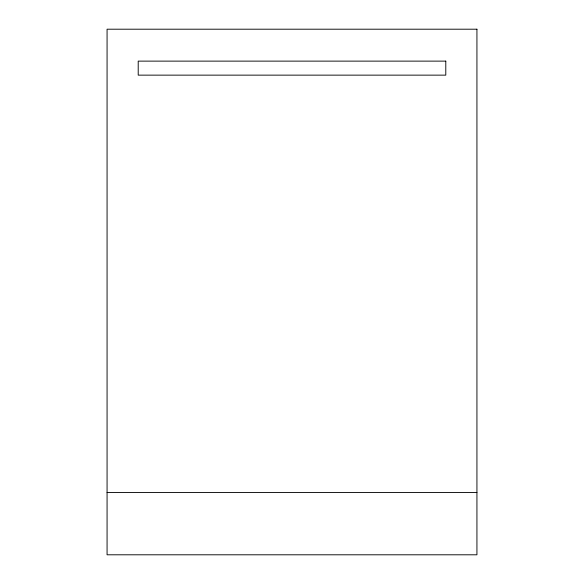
<?xml version="1.0" encoding="UTF-8"?>
<svg xmlns="http://www.w3.org/2000/svg" width="584" height="584" viewBox="0 0 584 584"><rect width="100%" height="100%" fill="white"/><g stroke="black" fill="none" stroke-linecap="round" stroke-linejoin="round"><path stroke-width="0.88" d="M107.069 492.509L476.931 492.509M476.931 29.2L107.069 29.2L107.069 554.8L476.931 554.8L476.931 29.2M445.789 61.123L138.211 61.123L138.211 75.139L445.789 75.139L445.789 61.123"/></g></svg>
